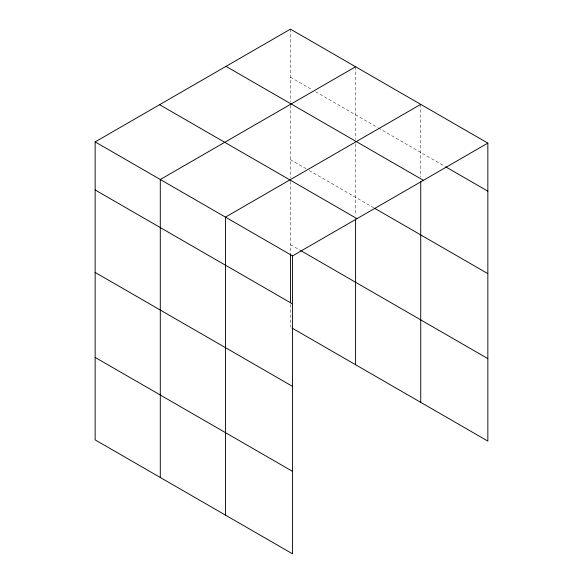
<?xml version="1.0" encoding="UTF-8"?>
<svg xmlns="http://www.w3.org/2000/svg" width="583" height="583" viewBox="0 0 583 583"><rect width="100%" height="100%" fill="white"/><g stroke="black" fill="none" stroke-linecap="round" stroke-linejoin="round"><path stroke-width="0.44" stroke-dasharray="2.92 2.19" d="M290.443 77.211L312.422 89.899M315.556 91.706L377.565 127.509M378.345 127.961L444.924 166.395M290.443 159.684L306.141 168.742M309.281 170.557L373.637 207.716M290.443 244.656L299.859 250.092M420.729 104.372L420.729 176.897M355.586 66.761L355.586 139.286M355.586 143.819L355.586 215.375M290.443 29.15L290.443 101.682M290.443 105.304L290.443 177.764M290.443 181.379L290.443 252.811M290.443 304.472L290.443 327.129"/><path stroke-width="0.87" d="M292.557 386.405L292.557 255.871L95.153 141.902L95.153 439.881L292.557 553.85L292.557 386.405L95.153 272.436M95.153 141.902L290.443 29.15L487.847 143.119L487.847 441.098L292.01 328.032M355.586 66.761L160.296 179.513L160.296 477.492M420.729 104.372L225.439 217.124L225.439 515.102M292.557 255.871L487.847 143.119M445.704 166.847L487.847 191.18M226 66.36L423.404 180.329M374.424 208.167L487.847 273.653M159.596 104.692L357 218.661M300.646 250.544L487.847 358.625M95.153 189.963L292.557 303.932M95.153 357.408L292.557 471.377M420.729 181.43L420.729 402.35M355.586 218.989L355.586 364.739M290.443 253.714L290.443 302.657"/></g></svg>
